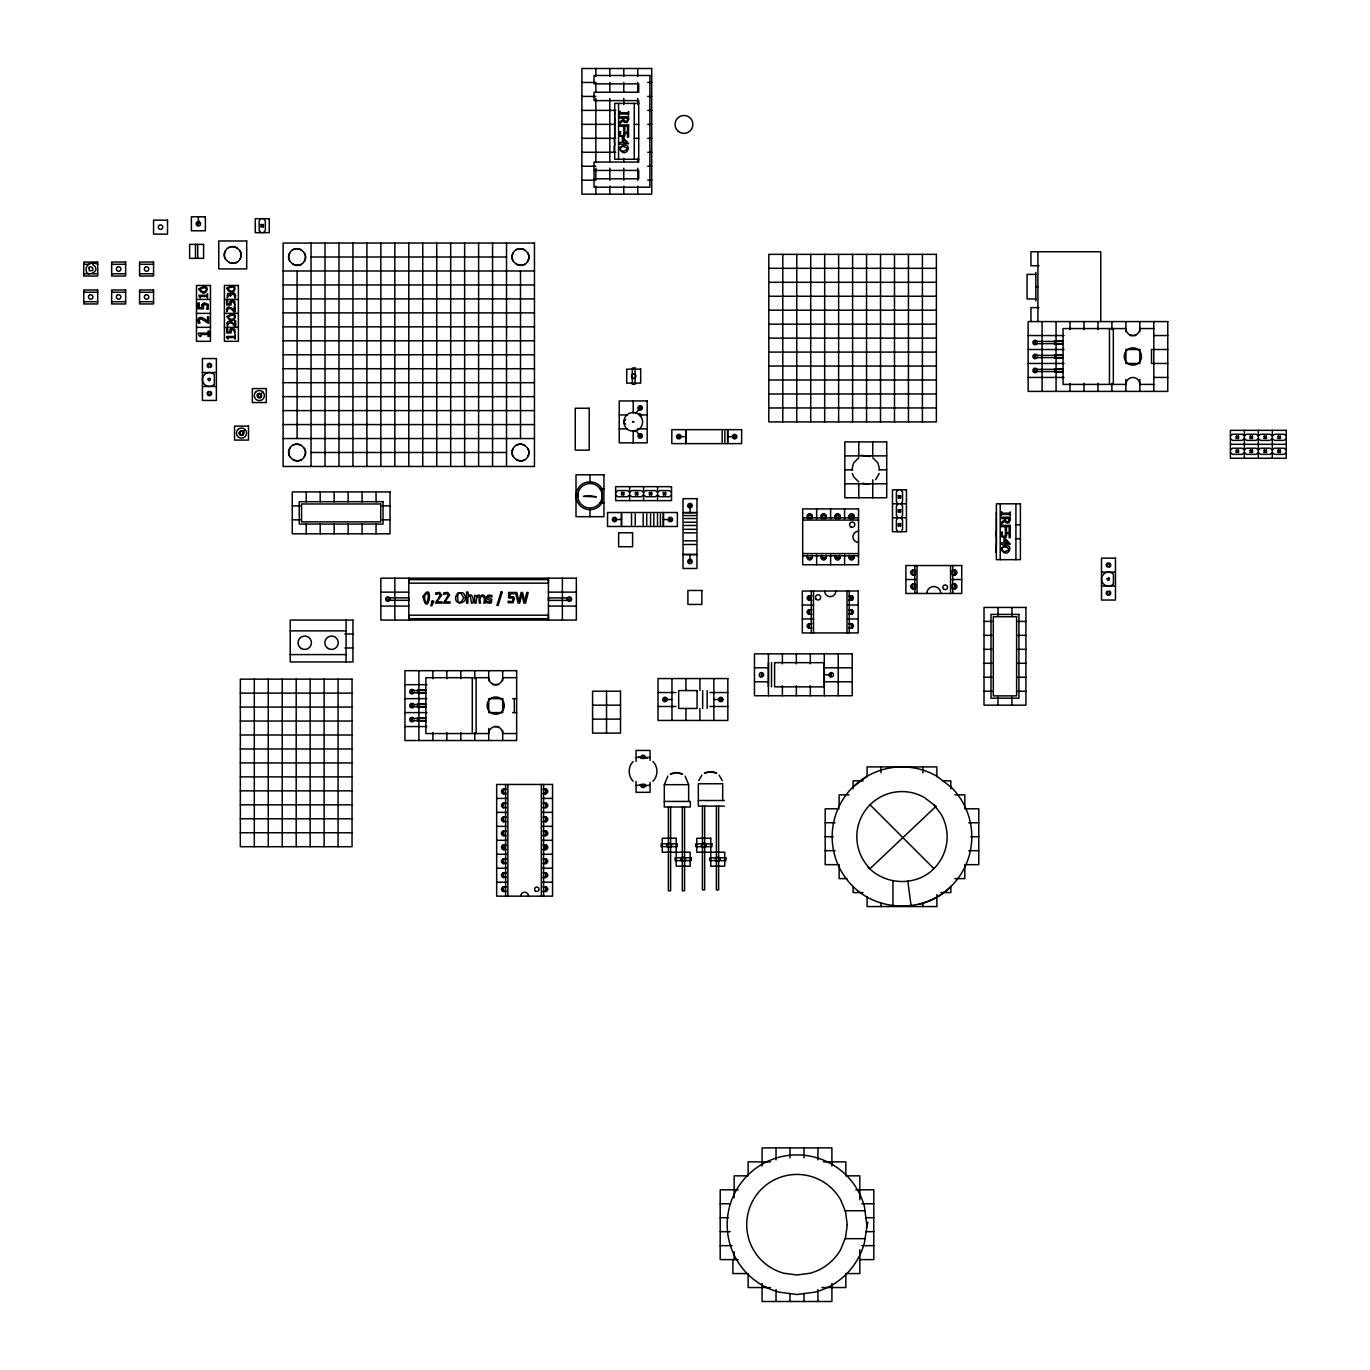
<?xml version="1.0" encoding="UTF-8"?>
<svg xmlns="http://www.w3.org/2000/svg" width="1370" height="1370" viewBox="0 0 1370 1370"><rect width="100%" height="100%" fill="white"/><g stroke="black" fill="none" stroke-linecap="round" stroke-linejoin="round"><path stroke-width="1.5" d="M408.774 614.856L408.774 618.675L548.428 618.709L548.428 614.856M408.774 582.695L408.774 579.647L548.428 579.613L548.428 582.695M621.5 525.07L621.518 513.904M631.519 525.07L631.536 513.921M635.201 525.087L635.218 513.921M643.181 525.087L643.181 513.938M646.708 525.087L646.726 513.938M650.562 525.104L650.579 513.938M653.815 525.104L653.815 513.938M657.514 525.104L657.514 513.956M660.443 525.104L660.46 513.956M663.388 525.121L663.405 513.956M685.788 442.219L685.805 431.053M689.966 561.477L689.983 554.507M722.161 442.253L722.161 431.105M724.867 442.253L724.884 431.105M727.675 442.27L727.693 431.105M768.399 686.815L768.433 662.618M771.498 686.832L771.533 662.635M577.815 496.933L577.917 493.748M602.046 497.772A12.227 12.227 0 0 0 585.692 484.295A12.227 12.227 0 0 0 582.199 505.205A12.227 12.227 0 0 0 602.046 497.772L602.166 494.587M202.143 305.082L202.058 307.411L199.232 307.411L199.232 302.958L197.982 302.958L197.982 308.798L203.462 308.798L203.462 305.287L205.226 304.345L207.435 305.596L206.716 309.226L208.223 309.226L208.223 304.345L204.353 302.975A2.637 2.637 0 0 0 202.657 303.986L202.143 305.082A2.963 2.963 0 0 1 203.12 303.524M664.313 801.433L690.326 801.433L690.326 807.016L664.313 807.016L664.313 784.667L667.858 776.105M199.335 223.224L197.811 224.766L198.085 222.711M639.636 408.894C643.266 409.544 639.447 404.544 639.105 408.226M851.797 469.841L853.681 462.854L858.784 457.751M613.435 519.298L615.113 518.528M689.401 562.453L690.942 560.929M639.173 407.575L640.835 407.318L640.561 408.911M225.485 250.761C219.748 259.872 234.955 268.657 239.99 259.135C245.727 250.025 230.502 241.24 225.485 250.761A8.374 8.374 0 0 0 225.485 259.135M289.824 252.833C284.087 261.944 299.311 270.729 304.345 261.208C310.065 252.097 294.858 243.312 289.824 252.833A8.374 8.374 0 0 0 289.824 261.208M289.824 448.315C284.087 457.426 299.311 466.211 304.345 456.69C310.065 447.579 294.858 438.794 289.824 448.315A8.374 8.374 0 0 0 289.824 456.69M513.236 252.833C507.499 261.944 522.723 270.729 527.741 261.208C533.478 252.097 518.271 243.312 513.236 252.833A8.374 8.374 0 0 0 513.236 261.208M513.236 448.315C507.499 457.426 522.723 466.211 527.741 456.69C533.478 447.579 518.271 438.794 513.236 448.315A8.374 8.374 0 0 0 513.236 456.69M698.751 780.626L701.902 775.197M879.249 473.455L875.635 479.723M389.011 599.426C387.282 602.406 385.244 596.875 388.498 598.022M733.498 436.328C735.21 433.348 737.248 438.879 734.012 437.732M613.572 518.887L613.931 520.412L615.318 520.275M688.904 561.152L690.137 560.399M88.999 267.527L89.392 270.849L92.543 270.369M92.441 270.541C94.599 267.852 89.786 265.283 88.896 267.715M260.865 218.686L259.187 220.93L259.187 230.417L260.865 232.66M263.656 232.66L265.335 230.417L265.335 220.93L263.656 218.686M898.069 489.844L896.391 492.07L896.391 501.574L898.069 503.8L896.391 506.044L896.391 515.531L898.069 517.774L896.391 520.001L896.391 529.505L898.069 531.731M900.861 531.731L902.539 529.505L902.539 520.001L900.861 517.774L902.539 515.531L902.539 506.044L900.861 503.8L902.539 501.574L902.539 492.07L900.861 489.844M210.398 366.526C212.453 362.776 205.397 364.677 209.045 366.886M633.18 761.514C627.871 766.755 627.871 776.002 633.18 781.26M652.942 781.26C658.251 776.002 658.251 766.755 652.942 761.514M1107.508 592.08C1105.453 595.83 1112.508 593.946 1108.861 591.72M635.543 413.569L639.019 409.339M261.139 226.786L263.365 224.56L261.139 224.56L261.139 226.786L263.365 226.786L263.365 224.56M261.019 394.063L260.779 397.283L257.748 397.129L257.885 393.824L260.916 393.978L262.869 392.025M243.107 431.516C233.893 430.111 245.983 439.976 242.764 431.225C240.401 429.546 237.815 433.485 240.281 434.975C244.802 436.859 242.644 430.625 245.059 429.563M638.951 414.562L639.927 413.603L641.503 415.178L640.543 416.137M621.518 494.758L623.761 492.515L621.518 492.515L621.518 494.758L623.761 494.758L623.761 492.515M635.474 494.758L637.718 492.515L635.474 492.515L635.474 494.758L637.718 494.758L637.718 492.515M649.448 494.758L651.675 492.515L649.448 492.515L649.448 494.758L651.675 494.758L651.675 492.515M663.405 494.758L665.649 492.515L663.405 492.515L663.405 494.758L665.649 494.758L665.649 492.515M898.343 497.944L900.587 495.7L898.343 495.7L898.343 497.944L900.587 497.944L900.587 495.7M898.343 511.901L900.587 509.674L900.587 511.901L898.343 511.901L898.343 509.674L900.587 509.674M898.343 525.874L900.587 523.631L900.587 525.874L898.343 525.874L898.343 523.631L900.587 523.631M1236.271 438.434L1238.514 436.208L1238.514 438.434L1236.271 438.434L1236.271 436.208L1238.514 436.208M1236.271 452.408L1238.514 450.165L1236.271 450.165L1236.271 452.408L1238.514 452.408L1238.514 450.165M1250.245 438.434L1252.471 436.208L1252.471 438.434L1250.245 438.434L1250.245 436.208L1252.471 436.208M1250.245 452.408L1252.471 450.165L1252.471 452.408L1250.245 452.408L1250.245 450.165L1252.471 450.165M1264.202 438.434L1266.428 436.208L1266.428 438.434L1264.202 438.434L1264.202 436.208L1266.428 436.208M1264.202 452.408L1266.428 450.165L1264.202 450.165L1264.202 452.408L1266.428 452.408L1266.428 450.165M1278.159 438.434L1280.402 436.208L1280.402 438.434L1278.159 438.434L1278.159 436.208L1280.402 436.208M1278.159 452.408L1280.402 450.165L1280.402 452.408L1278.159 452.408L1278.159 450.165L1280.402 450.165M852.619 787.356L867.073 776.259M933.895 804.806L941.07 814.157A45.141 45.141 0 0 1 933.895 868.649C916.153 886.715 885.123 885.328 867.998 867.073M951.345 886.099C925.093 912.677 878.872 912.677 852.619 886.099A69.819 69.819 0 0 1 936.892 776.259L951.345 787.356A69.819 69.819 0 0 1 920.041 904.166M615.661 492.241L617.887 490.563L627.391 490.563L629.618 492.241L631.844 490.563L641.348 490.563L643.575 492.241L645.818 490.563L655.305 490.563L657.549 492.241L659.775 490.563L669.279 490.563L671.505 492.241M671.505 495.032L669.279 496.711L659.775 496.711L657.549 495.032L655.305 496.711L645.818 496.711L643.575 495.032L641.348 496.711L631.844 496.711L629.618 495.032L627.391 496.711L617.887 496.711L615.661 495.032M1230.414 435.917L1232.64 434.256L1242.145 434.256L1244.371 435.917L1246.614 434.256L1256.102 434.256L1258.328 435.917L1260.571 434.256L1270.058 434.256L1272.302 435.917L1274.528 434.256L1284.032 434.256L1286.259 435.917M1230.414 449.891L1232.64 448.213L1242.145 448.213L1244.371 449.891L1246.614 448.213L1256.102 448.213L1258.328 449.891L1260.571 448.213L1270.058 448.213L1272.302 449.891L1274.528 448.213L1284.032 448.213L1286.259 449.891M1286.259 438.725L1284.032 440.387L1274.528 440.387L1272.302 438.725L1270.058 440.387L1260.571 440.387L1258.328 438.725L1256.102 440.387L1246.614 440.387L1244.371 438.725L1242.145 440.387L1232.64 440.387L1230.414 438.725M1286.259 452.682L1284.032 454.36L1274.528 454.36L1272.302 452.682L1270.058 454.36L1260.571 454.36L1258.328 452.682L1256.102 454.36L1246.614 454.36L1244.371 452.682L1242.145 454.36L1232.64 454.36L1230.414 452.682M476.983 596.447L476.058 603.091L474.705 603.091L474.705 595.111L476.058 596.001L478.901 594.974L480.322 596.275C484.449 591.669 486.949 599.991 485.1 603.091L483.747 603.091C486.898 593.998 477.633 594.323 480.579 603.091L479.226 603.091L479.003 596.738L476.983 596.447A1.832 1.832 0 0 1 478.301 596.207M761.788 675.924C761.292 670.735 761.275 678.955 761.788 673.766M830.922 673.663C831.402 678.852 831.419 670.632 830.922 675.821M209.045 392.111C205.397 394.337 212.453 396.221 210.398 392.471M679.434 437.681C676.129 438.708 678.39 433.245 679.999 436.311M669.827 518.579L671.454 519.829L669.296 519.829M1108.861 566.495C1112.508 564.269 1105.453 562.385 1107.508 566.135M569.098 597.971L570.417 599.82L568.173 599.443M632.529 421.943L633.642 421.857M199.335 221.289L198.085 221.272M831.213 674.742L824.278 674.776M581.89 82.457L595.847 82.457L595.847 92.441M647.719 82.457L651.709 82.457M581.89 96.431L595.847 96.431M647.719 96.431L651.709 96.431M638.728 103.401L614.702 103.401L614.702 159.262L638.728 159.262M581.89 110.388L615.798 110.388M647.719 110.388L651.709 110.388M614.702 111.689L614.702 115.405M614.702 116.981L614.702 124.379M581.89 124.345L613.811 124.345M634.259 124.345L638.728 124.345M647.719 124.345L651.709 124.345M614.702 125.132L614.702 130.852M614.702 131.914L614.702 137.445M581.89 138.319L615.798 138.319M634.259 138.319L638.728 138.319M647.719 138.319L651.709 138.319M614.702 145.049L614.154 138.456M581.89 152.275L615.798 152.275M647.719 152.275L651.709 152.275M581.89 166.249L595.847 166.249M647.719 166.249L651.709 166.249M594.049 170.428L638.728 170.428L638.728 178.802L594.049 178.802M581.89 180.206L595.847 180.206L595.847 168.236M647.719 180.206L651.709 180.206M197.263 223.79L198.376 223.79L198.376 216.802M311.041 257.012L506.523 257.012M83.741 264.29L88.981 264.29M92.561 264.29L95.369 266.979A5.086 5.086 0 0 1 95.472 270.866C83.159 282.374 81.96 257.594 97.698 264.29M111.672 264.29L125.629 264.29M139.586 264.29L153.56 264.29M1038.922 265.729L1030.942 265.729L1030.942 251.755L1100.744 251.755L1100.744 321.573M768.81 268.315L936.378 268.315M283.128 270.986L534.454 270.986M83.741 273.777L88.879 273.777M92.458 273.777L97.698 273.777M111.672 273.777L125.629 273.777M139.586 273.777L153.56 273.777M1035.84 274.377L1027.072 274.377L1027.072 298.951L1035.84 298.951M768.81 282.288L936.378 282.288M283.128 284.943L534.454 284.943M1035.84 286.673L1037.912 286.673M83.741 292.221L97.698 292.221M111.672 292.221L125.629 292.221M139.586 292.221L153.56 292.221M768.81 296.245L936.378 296.245M283.128 298.9L534.454 298.9M196.492 299.431L210.466 299.431M224.423 299.431L238.38 299.431M83.741 301.708L97.698 301.708M111.672 301.708L125.629 301.708M139.586 301.708L153.56 301.708M1038.922 307.616L1030.942 307.616L1030.942 321.573M768.81 310.202L936.378 310.202M283.128 312.874L534.454 312.874M196.492 313.387L210.466 313.387M224.423 313.387L238.38 313.387M768.81 324.176L936.378 324.176M283.128 326.831L534.454 326.831M196.492 327.344L210.466 327.344M224.423 327.344L238.38 327.344M1153.814 328.56L1139.84 328.56A6.987 6.987 0 0 1 1132.87 335.547A6.987 6.987 0 0 1 1125.883 328.56L1063.052 328.56L1063.052 384.405L1125.883 384.405A6.987 6.987 0 0 1 1132.87 377.435A6.987 6.987 0 0 1 1139.84 384.405L1153.814 384.405M1028.134 335.547L1064.045 335.547M1129.873 335.547L1135.85 335.547M1153.814 335.547L1167.771 335.547M768.81 338.133L936.378 338.133M283.128 340.805L534.454 340.805M1063.052 340.839L1054.66 340.839L1054.66 344.195L1063.052 344.195M1063.052 341.404L1034.555 341.404L1034.555 343.647L1063.052 343.647M1028.134 349.504L1064.045 349.504M1167.771 349.504L1151.502 349.504L1151.502 363.461L1167.771 363.461M768.81 352.09L936.378 352.09M283.128 354.761L534.454 354.761M1063.052 354.813L1054.66 354.813L1054.66 358.169L1063.052 358.169M1063.052 355.361L1034.555 355.361L1034.555 357.604L1063.052 357.604M1028.134 363.461L1064.045 363.461M768.81 366.064L936.378 366.064M283.128 368.718L534.454 368.718M1063.052 368.77L1054.66 368.77L1054.66 372.126L1063.052 372.126M1063.052 369.335L1034.555 369.335L1034.555 371.561L1063.052 371.561M202.435 372.52L216.391 372.52M632.306 373.907L635.098 373.907M1028.134 377.435L1064.045 377.435M1153.814 377.435L1167.771 377.435M632.306 378.377L635.098 378.377M768.81 380.021L936.378 380.021M283.128 382.692L534.454 382.692M202.435 386.477L216.391 386.477M768.81 393.978L936.378 393.978M283.128 396.649L534.454 396.649M768.81 407.952L936.378 407.952M283.128 410.606L534.454 410.606M619.24 414.922L627.22 414.922M641.194 414.922L647.171 414.922M283.128 424.58L534.454 424.58M619.24 428.878L627.22 428.878M637.204 428.878L647.171 428.878M283.128 438.537L534.454 438.537M1230.414 444.308L1286.259 444.308M311.041 452.494L506.523 452.494M844.828 455.885L886.715 455.885M844.828 469.841L852.808 469.841M878.735 469.841L886.715 469.841M844.828 483.798L886.715 483.798M599.957 488.782L603.947 488.782M599.957 502.739L603.947 502.739M892.486 503.8L906.443 503.8M292.272 505.89L300.253 505.89M382.024 505.89L390.005 505.89M996.367 512.106L996.367 515.822M683.013 512.637L696.97 512.637M807.427 515.754L811.896 515.754M821.401 515.754L825.87 515.754M835.357 515.754L839.827 515.754M849.331 515.754L853.784 515.754M849.331 516.439L853.784 516.439M996.367 517.38L996.367 524.779M802.683 517.843L858.545 517.843M892.486 517.774L906.443 517.774M663.405 519.538L670.358 519.538M292.272 519.846L300.253 519.846M382.024 519.846L390.005 519.846M802.683 520.069L858.545 520.069M1015.923 524.761L1020.393 524.761M996.367 525.549L996.367 531.269M996.367 537.862L995.819 532.228M996.367 538.872L996.367 545.465M1015.923 538.718L1020.393 538.718M802.683 553.583L858.545 553.583M683.013 554.525L696.97 554.525M802.683 555.809L858.545 555.809M849.331 557.213L853.784 557.213M807.427 557.898L811.896 557.898M821.401 557.898L825.87 557.898M835.357 557.898L839.827 557.898M849.331 557.898L853.784 557.898M1101.514 572.129L1115.471 572.129M905.878 579.51L915.845 579.51M951.756 579.51L961.723 579.51M408.774 583.158L548.428 583.158M1101.514 586.086L1115.471 586.086M380.86 592.131L408.791 592.131M548.428 592.131L576.342 592.131M811.913 595.796L808.745 595.796L808.745 600.248L811.913 600.248M848.595 595.796L851.763 595.796L851.763 600.248L848.595 600.248M802.323 605.009L812.307 605.009M848.201 605.009L858.185 605.009M380.86 606.088L408.791 606.088M548.428 606.088L576.342 606.088M811.913 609.753L808.745 609.753L808.745 614.222L811.913 614.222M848.595 609.753L851.763 609.753L851.763 614.222L848.595 614.222M408.774 615.198L548.428 615.198M802.323 618.966L812.307 618.966M848.201 618.966L858.185 618.966M984.02 621.398L992 621.398M1017.927 621.398L1025.907 621.398M811.913 623.71L808.745 623.71L808.745 628.179L811.913 628.179M848.595 623.71L851.763 623.71L851.763 628.179L848.595 628.179M290.217 630.868L346.079 630.868M344.966 634.019L352.929 634.019M984.02 635.355L992 635.355M1017.927 635.355L1025.907 635.355M344.966 647.993L352.929 647.993M984.02 649.329L992 649.329M1017.927 649.329L1025.907 649.329M290.217 654.586L346.079 654.586M984.02 663.285L992 663.285M1017.927 663.285L1025.907 663.285M754.459 667.806L768.433 667.806M824.278 667.806L852.208 667.806M984.02 677.242L992 677.242M1017.927 677.242L1025.907 677.242M516.644 677.688L502.687 677.688A6.987 6.987 0 0 1 495.7 684.675A6.987 6.987 0 0 1 488.713 677.688L425.882 677.688L425.882 733.549L488.713 733.549A6.987 6.987 0 0 1 495.7 726.562A6.987 6.987 0 0 1 502.687 733.549L516.644 733.549M754.459 681.78L768.433 681.78M824.278 681.78L852.208 681.78M404.938 684.675L426.875 684.675M492.703 684.675L498.697 684.675M425.882 689.983L417.507 689.983L417.507 693.323L425.882 693.323M425.882 690.531L411.36 690.531L411.36 692.775L425.882 692.775M984.02 691.216L992 691.216M1017.927 691.216L1025.907 691.216M658.011 692.535L675.958 692.535M709.865 692.535L727.83 692.535M240.332 693.117L352.039 693.117M404.938 698.631L426.875 698.631M512.654 698.631L516.644 698.631M664.998 699.505L671.968 699.505M713.856 699.505L720.808 699.505M425.882 703.94L417.507 703.94L417.507 707.297L425.882 707.297M425.882 704.505L411.36 704.505L411.36 706.732L425.882 706.732M592.576 705.173L620.507 705.173M658.011 706.492L675.958 706.492M709.865 706.492L727.83 706.492M240.332 707.074L352.039 707.074M404.938 712.606L426.875 712.606M512.654 712.606L516.644 712.606M425.882 717.897L417.507 717.897L417.507 721.254L425.882 721.254M425.882 718.462L411.36 718.462L411.36 720.688L425.882 720.688M592.576 719.13L620.507 719.13M240.332 721.048L352.039 721.048M404.938 726.562L426.875 726.562M494.707 726.562L498.697 726.562M240.332 735.005L352.039 735.005M240.332 748.962L352.039 748.962M636.074 757.422L650.048 757.422M240.332 762.936L352.039 762.936M240.332 776.893L352.039 776.893M863.083 780.866L853.099 780.866L853.099 788.846M942.868 780.866L950.848 780.866L950.848 788.846M664.313 784.667L688.63 784.667L688.665 801.433M636.074 785.352L650.048 785.352M506.266 789.206L503.098 789.206L503.098 793.675L506.266 793.675M542.948 789.206L546.116 789.206L546.116 793.675L542.948 793.675M240.332 790.85L352.039 790.85M849.126 794.84L839.142 794.84L839.142 806.81M954.839 794.84L964.805 794.84L964.805 808.797L978.779 808.797L978.779 864.658L964.805 864.658L964.805 878.615L954.839 878.615M496.676 798.419L506.66 798.419M542.554 798.419L552.538 798.419M698.34 800.508L724.37 800.508M506.266 803.162L503.098 803.162L503.098 807.632L506.266 807.632M542.948 803.162L546.116 803.162L546.116 807.632L542.948 807.632M240.332 804.824L352.039 804.824M724.37 806.108L698.34 806.108L698.34 783.76L722.692 783.76L722.692 800.508M839.142 808.797L825.185 808.797L825.185 864.658L839.142 864.658L839.142 878.615L847.122 878.615M496.676 812.376L506.66 812.376M542.554 812.376L552.538 812.376M506.266 817.136L503.098 817.136L503.098 821.589L506.266 821.589M542.948 817.136L546.116 817.136L546.116 821.589L542.948 821.589M240.332 818.78L352.039 818.78M825.185 822.753L835.152 822.753M968.795 822.753L978.779 822.753M496.676 826.35L506.66 826.35M542.554 826.35L552.538 826.35M506.266 831.093L503.098 831.093L503.098 835.563L506.266 835.563M542.948 831.093L546.116 831.093L546.116 835.563L542.948 835.563M240.332 832.737L352.039 832.737M825.185 836.727L833.165 836.727M970.799 836.727L978.779 836.727M496.676 840.307L506.66 840.307M542.554 840.307L552.538 840.307M506.266 845.05L503.098 845.05L503.098 849.52L506.266 849.52M542.948 845.05L546.116 845.05L546.116 849.52L542.948 849.52M825.185 850.684L835.152 850.684M968.795 850.684L978.779 850.684M496.676 854.263L506.66 854.263M542.554 854.263L552.538 854.263M506.266 859.024L503.098 859.024L503.098 863.494L506.266 863.494M542.948 859.024L546.116 859.024L546.116 863.494L542.948 863.494M496.676 868.237L506.66 868.237M542.554 868.237L552.538 868.237M506.266 872.981L503.098 872.981L503.098 877.451L506.266 877.451M542.948 872.981L546.116 872.981L546.116 877.451L542.948 877.451M496.676 882.194L506.66 882.194M542.554 882.194L552.538 882.194M506.266 886.938L503.098 886.938L503.098 891.408L506.266 891.408M542.948 886.938L546.116 886.938L546.116 891.408L542.948 891.408M863.083 892.572L853.099 892.572L853.099 886.476M940.882 892.572L950.848 892.572L950.848 886.476M770.539 1161.863L748.123 1161.863L748.123 1175.837L734.149 1175.837L734.149 1197.774M823.438 1161.863L845.855 1161.863L845.855 1175.837L859.829 1175.837L859.829 1199.777M738.139 1189.794L720.192 1189.794L720.192 1259.612L738.139 1259.612M855.839 1189.794L873.786 1189.794L873.786 1259.612L859.829 1259.612M720.192 1203.75L730.159 1203.75M861.816 1203.75L873.786 1203.75M845.016 1210.737L864.967 1210.737M720.192 1217.725L728.172 1217.725M865.806 1217.725L873.786 1217.725M720.192 1231.681L730.159 1231.681M865.806 1231.681L873.786 1231.681M845.016 1238.668L864.967 1238.668M720.192 1245.655L732.162 1245.655M861.816 1245.655L873.786 1245.655M746.873 1273.569L732.899 1273.569L732.899 1259.612M770.539 1287.543L748.123 1287.543L748.123 1273.569M821.914 1287.543L845.855 1287.543L845.855 1273.569L859.829 1273.569L859.829 1249.646M678.904 436.619L685.805 436.636M727.693 436.688L733.395 436.688M733.635 436.688L734.594 436.688M684.452 512.62L695.617 512.637M684.452 515.565L695.617 515.582M684.452 518.511L695.6 518.511M614.702 519.47L621.518 519.487M684.452 522.21L695.6 522.21M684.435 525.446L695.6 525.446M684.435 529.299L695.6 529.317M684.435 532.827L695.583 532.844M684.418 540.808L695.583 540.825M684.418 544.489L695.566 544.506M684.401 554.507L695.566 554.525M389.902 597.834L408.791 597.868L408.774 600.317L389.902 600.283M567.3 597.937L548.428 597.919L548.428 600.368L567.3 600.385M512.277 596.618L509.948 596.532L509.948 593.707L514.384 593.707L514.384 592.474L508.561 592.474L508.561 597.937L512.072 597.937L513.014 599.7L512.14 601.721L508.236 601.19L508.133 602.697L513.014 602.697L514.384 598.827A2.637 2.637 0 0 0 513.356 597.149L512.277 596.618A2.963 2.963 0 0 1 513.836 597.594M861.336 455.302L870.19 456.467M862.175 483.336L869.368 484.278M638.625 756.839L647.496 758.004M639.465 784.873L646.657 785.815M866.422 1227.589L867.689 1222.211L864.419 1242.778A69.819 69.819 0 0 1 815.064 1292.133L796.98 1294.513L778.913 1292.133A69.819 69.819 0 0 1 747.626 1175.34A69.819 69.819 0 0 1 864.419 1206.628L866.799 1224.711M633.831 422.011L632.854 421.378M872.741 457.751L877.862 462.854L879.728 469.841M858.784 481.932L853.681 476.828L852.277 473.455M261.053 394.098L257.748 393.978L257.748 397.129A2.226 2.226 0 0 0 261.482 396.135L260.916 393.978M257.611 397.009L259.906 397.711L261.482 396.135A2.226 2.226 0 0 0 258.759 393.395A2.226 2.226 0 0 0 257.748 397.129M1278.159 436.208L1280.402 438.434M1264.202 436.208L1266.428 438.434M1278.159 450.165L1280.402 452.408M1250.245 436.208L1252.471 438.434M1264.202 450.165L1266.428 452.408M1236.271 436.208L1238.514 438.434M1250.245 450.165L1252.471 452.408M1236.271 450.165L1238.514 452.408M898.343 495.7L900.587 497.944M898.343 509.674L900.587 511.901M898.343 523.631L900.587 525.874M663.405 492.515L665.649 494.758M649.448 492.515L651.675 494.758M635.474 492.515L637.718 494.758M621.518 492.515L623.761 494.758M870.053 804.806L933.895 868.649M261.139 224.56L263.365 226.786M635.543 430.231L640.184 435.865M719.147 775.197L722.298 780.626M685.12 776.105L688.665 784.667M907.813 881.098L911.016 905.347M1272.302 430.334L1272.302 458.265M1258.328 430.334L1258.328 458.265M1244.371 430.334L1244.371 458.265M1153.814 321.573L1153.814 391.392M1139.84 321.573L1139.84 331.557M1139.84 379.421L1139.84 391.392M1125.883 321.573L1125.883 331.557M1125.883 379.421L1125.883 391.392M1113.313 328.56L1113.313 384.405M1111.909 321.573L1111.909 329.553M1111.909 383.412L1111.909 391.392M1109.46 328.56L1109.46 384.405M1097.952 321.573L1097.952 329.553M1097.952 383.412L1097.952 391.392M1083.995 321.573L1083.995 329.553M1083.995 383.412L1083.995 391.392M1070.021 321.573L1070.021 329.553M1070.021 383.412L1070.021 391.392M1056.064 321.573L1056.064 391.392M1042.108 321.573L1042.108 391.392M1037.912 251.755L1037.912 321.573M1035.84 272.442L1035.84 300.886M1035.686 369.335L1035.686 371.561M1035.121 341.404L1035.121 343.647M1035.121 355.361L1035.121 357.604M1035.121 369.335L1035.121 371.561M1015.923 503.817L1015.923 559.662M1011.933 607.441L1011.933 615.404M1011.933 697.193L1011.933 705.173M1000.22 503.817L1000.22 559.662M997.976 607.441L997.976 615.404M997.976 697.193L997.976 705.173M995.819 546.322L995.819 552.435M954.873 570.297L954.873 574.766M954.873 584.254L954.873 588.723M952.784 565.536L952.784 593.467M950.557 565.536L950.557 593.467M936.892 776.876L936.892 766.909L867.073 766.909L867.073 776.876M936.892 894.576L936.892 906.546L867.073 906.546L867.073 896.562M922.918 766.909L922.918 772.885M922.918 902.556L922.918 906.546M922.404 254.358L922.404 421.909M917.044 565.536L917.044 593.467M914.8 565.536L914.8 593.467M912.728 570.297L912.728 574.766M912.728 584.254L912.728 588.723M908.447 254.358L908.447 421.909M894.49 254.358L894.49 421.909M892.949 880.687L892.949 905.347M881.03 766.909L881.03 772.885M881.03 902.556L881.03 906.546M880.516 254.358L880.516 421.909M872.741 441.911L872.741 455.885M872.741 479.825L872.741 497.772M866.559 254.358L866.559 421.909M858.784 441.911L858.784 455.885M858.784 483.798L858.784 497.772M853.784 555.175L853.784 558.326L849.331 558.326L849.331 555.175M852.602 254.358L852.602 421.909M851.318 595.796L851.318 600.248M851.318 609.753L851.318 614.222M851.318 623.71L851.318 628.179M850.633 595.796L850.633 600.248M849.246 591.035L849.246 632.923M847.002 591.035L847.002 632.923M844.571 508.904L844.571 518.87M844.571 554.781L844.571 564.748M839.827 555.175L839.827 558.326L835.357 558.326L835.357 555.175M838.628 254.358L838.628 421.909M838.235 653.85L838.235 695.737M831.898 1166.007L831.898 1147.906L762.08 1147.906L762.08 1166.007M831.898 1283.399L831.898 1301.5L762.08 1301.5L762.08 1283.399M830.614 508.904L830.614 518.87M830.614 554.781L830.614 564.748M825.87 555.175L825.87 558.326L821.401 558.326L821.401 555.175M824.671 254.358L824.671 421.909M824.278 653.85L824.278 695.737M817.941 1147.906L817.941 1159.876M817.941 1289.53L817.941 1301.5M816.657 508.904L816.657 518.87M816.657 554.781L816.657 564.748M813.489 591.035L813.489 632.923M811.896 555.175L811.896 558.326L807.427 558.326L807.427 555.175M811.263 591.035L811.263 632.923M810.715 254.358L810.715 421.909M810.321 653.85L810.321 663.816M810.321 685.771L810.321 695.737M809.858 595.796L809.858 600.248M809.19 595.796L809.19 600.248M809.19 609.753L809.19 614.222M809.19 623.71L809.19 628.179M803.967 1147.906L803.967 1157.873M803.967 1293.52L803.967 1301.5M796.741 254.358L796.741 421.909M796.347 653.85L796.347 663.816M796.347 685.771L796.347 695.737M790.01 1147.906L790.01 1157.873M790.01 1293.52L790.01 1301.5M782.784 254.358L782.784 421.909M782.39 653.85L782.39 663.816M782.39 685.771L782.39 695.737M776.037 1147.906L776.037 1159.876M776.037 1289.53L776.037 1301.5M768.433 653.85L768.433 695.737M734.149 1251.632L734.149 1259.612M727.675 429.649L727.675 443.623M720.003 857.808L720.003 860.6M718.616 806.108L718.616 889.883L716.39 889.883L716.39 806.108M715.534 857.808L715.534 860.6M713.856 678.561L713.856 720.449M707.16 690.566L707.16 708.461M706.029 843.851L706.029 846.643M704.659 806.108L704.659 889.883L702.433 889.883L702.433 806.108M702.673 690.566L702.673 708.461M701.56 843.851L701.56 846.643M699.899 678.561L699.899 690.531M699.899 708.495L699.899 720.449M690.052 505.667L690.052 512.62M685.788 429.649L685.788 443.623M685.942 678.561L685.942 690.531M685.942 708.495L685.942 720.449M685.428 857.808L685.428 860.6M684.589 807.016L684.589 890.791L682.346 890.791L682.346 807.016M680.958 857.808L680.958 860.6M671.968 678.561L671.968 720.449M671.454 843.851L671.454 846.643M670.615 807.016L670.615 890.791L668.389 890.791L668.389 807.016M667.002 843.851L667.002 846.643M663.388 512.517L663.388 526.474M657.549 486.658L657.549 500.615M650.048 760.418L650.048 750.435L636.074 750.435L636.074 761.412M650.048 782.356L650.048 792.322L636.074 792.322L636.074 781.362M643.575 486.658L643.575 500.615M643.626 758.518L643.626 756.291L642.496 756.291L642.496 758.518M643.626 784.239L643.626 786.466L642.496 786.466L642.496 784.239M643.061 756.291L643.061 758.518M643.061 784.239L643.061 786.466M637.735 68.5L637.735 76.48M637.735 82.457L637.735 92.441M637.735 98.417L637.735 104.411M637.735 158.269L637.735 162.259M637.735 168.236L637.735 180.206M637.735 186.183L637.735 194.163M634.259 103.401L634.259 159.262M633.214 400.948L633.214 412.918M633.214 430.865L633.214 442.835M629.618 486.658L629.618 500.615M623.778 68.5L623.778 76.48M623.778 82.457L623.778 92.441M623.778 98.417L623.778 104.411M623.778 158.269L623.778 162.259M623.778 168.236L623.778 180.206M623.778 186.183L623.778 194.163M621.5 512.517L621.5 526.474M618.572 103.401L618.572 159.262M614.154 145.905L614.154 152.019M609.821 68.5L609.821 76.48M609.821 82.457L609.821 92.441M609.821 98.417L609.821 162.259M609.821 168.236L609.821 180.206M609.821 186.183L609.821 194.163M606.533 691.216L606.533 733.104M595.847 68.5L595.847 76.48M595.847 98.417L595.847 162.259M595.847 186.183L595.847 194.163M589.99 474.808L589.99 482.788M589.99 508.732L589.99 516.696M562.385 578.174L562.385 620.062M548.428 578.174L548.428 620.062M545.671 789.206L545.671 793.675M545.671 803.162L545.671 807.632M545.671 817.136L545.671 821.589M545.671 831.093L545.671 835.563M545.671 845.05L545.671 849.52M545.671 859.024L545.671 863.494M545.671 872.981L545.671 877.451M545.671 886.938L545.671 891.408M544.986 845.05L544.986 849.52M543.599 784.462L543.599 896.151M541.356 784.462L541.356 896.151M520.497 270.986L520.497 438.537M514.332 698.631L514.332 712.606M507.859 784.462L507.859 896.151M506.523 243.055L506.523 466.468M505.616 784.462L505.616 896.151M504.228 845.05L504.228 849.52M503.543 789.206L503.543 793.675M503.543 803.162L503.543 807.632M503.543 817.136L503.543 821.589M503.543 831.093L503.543 835.563M503.543 845.05L503.543 849.52M503.543 859.024L503.543 863.494M503.543 872.981L503.543 877.451M503.543 886.938L503.543 891.408M502.687 670.701L502.687 680.684M502.687 730.553L502.687 740.519M492.566 243.055L492.566 466.468M488.713 670.701L488.713 680.684M488.713 728.549L488.713 740.519M478.61 243.055L478.61 466.468M476.144 677.688L476.144 733.549M474.756 670.701L474.756 678.681M474.756 732.539L474.756 740.519M472.29 677.688L472.29 733.549M464.635 243.055L464.635 466.468M460.782 670.701L460.782 678.681M460.782 732.539L460.782 740.519M450.679 243.055L450.679 466.468M446.825 670.701L446.825 678.681M446.825 732.539L446.825 740.519M436.722 243.055L436.722 466.468M432.869 670.701L432.869 678.681M432.869 732.539L432.869 740.519M422.748 243.055L422.748 466.468M418.895 670.701L418.895 740.519M411.925 690.531L411.925 692.775M411.925 704.505L411.925 706.732M411.925 718.462L411.925 720.688M408.791 243.055L408.791 466.468M408.791 578.174L408.791 620.062M394.834 243.055L394.834 466.468M394.834 578.174L394.834 620.062M380.86 243.055L380.86 466.468M376.048 491.933L376.048 501.899M376.048 523.837L376.048 533.821M366.903 243.055L366.903 466.468M362.074 491.933L362.074 501.899M362.074 523.837L362.074 533.821M352.929 243.055L352.929 466.468M348.117 491.933L348.117 501.899M348.117 523.837L348.117 533.821M346.079 620.062L346.079 661.95M338.972 243.055L338.972 466.468M338.082 679.143L338.082 846.711M334.16 491.933L334.16 501.899M334.16 523.837L334.16 533.821M325.015 243.055L325.015 466.468M324.125 679.143L324.125 846.711M320.186 491.933L320.186 501.899M320.186 523.837L320.186 533.821M311.041 243.055L311.041 466.468M310.151 679.143L310.151 846.711M306.229 491.933L306.229 501.899M306.229 523.837L306.229 533.821M297.084 270.986L297.084 438.537M296.194 679.143L296.194 846.711M282.237 679.143L282.237 846.711M268.263 679.143L268.263 846.711M254.306 679.143L254.306 846.711M197.725 244.391L197.725 258.348M195.499 244.391L195.499 258.348M414.082 720.158A2.226 2.226 0 0 1 410.794 721.51A2.226 2.226 0 0 1 410.332 718A2.226 2.226 0 0 1 413.86 718.462M413.86 692.775A2.226 2.226 0 0 1 410.332 693.237A2.226 2.226 0 0 1 410.794 689.709A2.226 2.226 0 0 1 414.082 691.079M414.082 706.201A2.226 2.226 0 0 1 410.64 707.451A2.226 2.226 0 0 1 410.64 703.786A2.226 2.226 0 0 1 414.082 705.036M210.535 391.529A2.226 2.226 0 0 1 210.997 395.039A2.226 2.226 0 0 1 207.469 394.577A2.226 2.226 0 0 1 208.839 391.306M208.839 367.691A2.226 2.226 0 0 1 207.469 364.42A2.226 2.226 0 0 1 210.997 363.958A2.226 2.226 0 0 1 210.535 367.468M199.489 221.854A2.226 2.226 0 0 1 199.952 225.365A2.226 2.226 0 0 1 196.441 224.903A2.226 2.226 0 0 1 197.794 221.632M304.345 252.833A8.374 8.374 0 0 1 304.345 261.208M301.28 264.273A8.374 8.374 0 0 1 292.889 264.273M292.889 249.768A8.374 8.374 0 0 1 301.28 249.768M527.741 448.315A8.374 8.374 0 0 1 527.741 456.69M524.676 459.755A8.374 8.374 0 0 1 516.302 459.755M516.302 445.25A8.374 8.374 0 0 1 524.676 445.25M527.741 252.833A8.374 8.374 0 0 1 527.741 261.208M524.676 264.273A8.374 8.374 0 0 1 516.302 264.273M516.302 249.768A8.374 8.374 0 0 1 524.676 249.768M304.345 448.315A8.374 8.374 0 0 1 304.345 456.69M301.28 459.755A8.374 8.374 0 0 1 292.889 459.755M292.889 445.25A8.374 8.374 0 0 1 301.28 445.25M390.073 599.118A2.226 2.226 0 0 1 387.076 601.207A2.226 2.226 0 0 1 386.134 597.68A2.226 2.226 0 0 1 389.782 598.005M567.437 598.005A2.226 2.226 0 0 1 571.067 597.68A2.226 2.226 0 0 1 570.125 601.207A2.226 2.226 0 0 1 567.129 599.118M835.837 591.035A5.583 5.583 0 0 1 830.254 596.635A5.583 5.583 0 0 1 824.654 591.035M850.085 624.018A2.226 2.226 0 0 1 853.356 625.371A2.226 2.226 0 0 1 851.198 628.179M849.623 610.404A2.226 2.226 0 0 1 852.911 610.558A2.226 2.226 0 0 1 852.482 613.811A2.226 2.226 0 0 1 849.263 613.109M849.623 596.447A2.226 2.226 0 0 1 852.774 596.447A2.226 2.226 0 0 1 852.774 599.598A2.226 2.226 0 0 1 849.623 599.598M808.728 628.111A2.226 2.226 0 0 1 807.238 625.097A2.226 2.226 0 0 1 810.423 624.018M810.886 599.598A2.226 2.226 0 0 1 807.735 599.598A2.226 2.226 0 0 1 807.735 596.447A2.226 2.226 0 0 1 810.886 596.447M811.245 613.109A2.226 2.226 0 0 1 808.026 613.811A2.226 2.226 0 0 1 807.598 610.558A2.226 2.226 0 0 1 810.886 610.404M926.839 593.467A6.953 6.953 0 0 1 933.792 586.514A6.953 6.953 0 0 1 940.762 593.467M913.961 588.415A2.226 2.226 0 0 1 910.639 586.788A2.226 2.226 0 0 1 913.43 584.339M953.623 570.588A2.226 2.226 0 0 1 956.962 572.232A2.226 2.226 0 0 1 954.171 574.681M913.43 574.681A2.226 2.226 0 0 1 910.639 572.232A2.226 2.226 0 0 1 913.961 570.588M954.171 584.339A2.226 2.226 0 0 1 956.962 586.788A2.226 2.226 0 0 1 953.623 588.415M520.703 896.151A3.904 3.904 0 0 1 524.607 892.247A3.904 3.904 0 0 1 528.512 896.151M543.616 846.163A2.226 2.226 0 0 1 546.835 845.461A2.226 2.226 0 0 1 547.264 848.732A2.226 2.226 0 0 1 543.976 848.869M503.663 807.632A2.226 2.226 0 0 1 501.506 804.824A2.226 2.226 0 0 1 504.776 803.471M505.599 792.545A2.226 2.226 0 0 1 502.379 793.264A2.226 2.226 0 0 1 501.951 789.993A2.226 2.226 0 0 1 505.239 789.856M504.776 891.116A2.226 2.226 0 0 1 501.454 889.472A2.226 2.226 0 0 1 504.246 887.024M544.438 873.272A2.226 2.226 0 0 1 547.486 874.094A2.226 2.226 0 0 1 546.664 877.143A2.226 2.226 0 0 1 543.616 876.338M544.969 887.024A2.226 2.226 0 0 1 547.76 889.472A2.226 2.226 0 0 1 544.438 891.116M504.776 821.298A2.226 2.226 0 0 1 501.454 819.654A2.226 2.226 0 0 1 504.246 817.205M505.239 848.869A2.226 2.226 0 0 1 501.951 848.732A2.226 2.226 0 0 1 502.379 845.461A2.226 2.226 0 0 1 505.599 846.163M505.599 862.364A2.226 2.226 0 0 1 502.379 863.083A2.226 2.226 0 0 1 501.951 859.812A2.226 2.226 0 0 1 505.239 859.675M543.976 789.856A2.226 2.226 0 0 1 547.264 789.993A2.226 2.226 0 0 1 546.835 793.264A2.226 2.226 0 0 1 543.616 792.545M544.438 803.471A2.226 2.226 0 0 1 547.623 804.55A2.226 2.226 0 0 1 546.133 807.564M543.616 832.206A2.226 2.226 0 0 1 546.835 831.487A2.226 2.226 0 0 1 547.264 834.758A2.226 2.226 0 0 1 543.976 834.912M544.969 817.205A2.226 2.226 0 0 1 547.76 819.654A2.226 2.226 0 0 1 544.438 821.298M505.239 834.912A2.226 2.226 0 0 1 501.951 834.758A2.226 2.226 0 0 1 502.379 831.487A2.226 2.226 0 0 1 505.599 832.206M543.976 859.675A2.226 2.226 0 0 1 547.264 859.812A2.226 2.226 0 0 1 546.835 863.083A2.226 2.226 0 0 1 543.616 862.364M505.599 876.338A2.226 2.226 0 0 1 502.55 877.143A2.226 2.226 0 0 1 501.728 874.094A2.226 2.226 0 0 1 504.776 873.272M623.984 136.777A2.671 2.671 0 0 0 624.874 135.39L624.943 133.284L627.477 133.284L627.477 137.274L628.607 137.274L628.607 132.034L623.675 132.034L623.675 135.185L622.1 136.041L620.267 135.253L620.747 131.743L619.394 131.64L619.394 136.041L622.87 137.274A2.38 2.38 0 0 0 624.395 136.349M644.996 784.239A2.226 2.226 0 0 1 643.061 787.579A2.226 2.226 0 0 1 641.126 784.239M641.126 758.535A2.226 2.226 0 0 1 643.061 755.195A2.226 2.226 0 0 1 644.996 758.535M685.342 859.778A2.226 2.226 0 0 1 684.315 861.148M683.185 861.439A2.226 2.226 0 0 1 681.027 859.778M681.25 858.082A2.226 2.226 0 0 1 683.185 856.969M684.315 857.278A2.226 2.226 0 0 1 685.12 858.082M671.386 845.821A2.226 2.226 0 0 1 670.803 846.831M669.228 847.482A2.226 2.226 0 0 1 667.07 845.821M667.07 844.673A2.226 2.226 0 0 1 669.228 843.012M670.803 843.663A2.226 2.226 0 0 1 671.386 844.673M719.918 859.778A2.226 2.226 0 0 1 718.342 861.37M717.178 861.37A2.226 2.226 0 0 1 715.602 859.778M715.825 858.082A2.226 2.226 0 0 1 717.178 857.055M718.342 857.055A2.226 2.226 0 0 1 719.695 858.082M705.961 845.821A2.226 2.226 0 0 1 701.645 845.821M701.645 844.673A2.226 2.226 0 0 1 705.961 844.673M634.824 374.216A2.226 2.226 0 0 1 634.824 378.086M633.711 378.377A2.226 2.226 0 0 1 631.467 376.151A2.226 2.226 0 0 1 633.711 373.907M680.736 437.749A2.226 2.226 0 0 1 677.225 438.212A2.226 2.226 0 0 1 677.688 434.701A2.226 2.226 0 0 1 680.958 436.054M732.505 436.054A2.226 2.226 0 0 1 735.776 434.701A2.226 2.226 0 0 1 736.238 438.212A2.226 2.226 0 0 1 732.727 437.749M625.645 424.049A2.226 2.226 0 0 1 625.645 419.734M668.44 518.374A2.226 2.226 0 0 1 671.951 517.911A2.226 2.226 0 0 1 671.488 521.422A2.226 2.226 0 0 1 668.217 520.069M616.671 520.069A2.226 2.226 0 0 1 613.4 521.422A2.226 2.226 0 0 1 612.938 517.911A2.226 2.226 0 0 1 616.449 518.374M858.545 542.417A5.583 5.583 0 0 1 852.945 536.835A5.583 5.583 0 0 1 858.545 531.235M825.562 556.648A2.226 2.226 0 0 1 824.757 559.713A2.226 2.226 0 0 1 821.692 558.891A2.226 2.226 0 0 1 822.514 555.843M839.176 556.186A2.226 2.226 0 0 1 839.039 559.491A2.226 2.226 0 0 1 835.769 559.046A2.226 2.226 0 0 1 836.471 555.843M811.828 557.196A2.226 2.226 0 0 1 809.67 560.005A2.226 2.226 0 0 1 807.512 557.196M852.671 555.843A2.226 2.226 0 0 1 853.39 559.046A2.226 2.226 0 0 1 850.119 559.491A2.226 2.226 0 0 1 849.982 556.186M807.512 516.456A2.226 2.226 0 0 1 809.67 513.647A2.226 2.226 0 0 1 811.828 516.456M822.514 517.826A2.226 2.226 0 0 1 821.692 514.76A2.226 2.226 0 0 1 824.757 513.956A2.226 2.226 0 0 1 825.562 517.004M836.471 517.826A2.226 2.226 0 0 1 835.769 514.606A2.226 2.226 0 0 1 839.039 514.178A2.226 2.226 0 0 1 839.176 517.466M849.982 517.466A2.226 2.226 0 0 1 850.119 514.178A2.226 2.226 0 0 1 853.39 514.606A2.226 2.226 0 0 1 852.671 517.826M1037.278 343.099A2.226 2.226 0 0 1 1033.836 344.349A2.226 2.226 0 0 1 1033.836 340.685A2.226 2.226 0 0 1 1037.278 341.952M1037.278 357.056A2.226 2.226 0 0 1 1034.007 358.426A2.226 2.226 0 0 1 1033.545 354.899A2.226 2.226 0 0 1 1037.056 355.361M1005.649 537.194A2.671 2.671 0 0 0 1006.522 535.79L1006.607 533.683L1009.142 533.683L1009.142 537.691L1010.272 537.691L1010.272 532.451L1005.34 532.451L1005.34 535.601L1003.748 536.441L1001.932 535.67L1002.412 532.142L1001.059 532.057L1001.059 536.458L1004.535 537.691A2.38 2.38 0 0 0 1006.059 536.766M1109.066 590.915A2.226 2.226 0 0 1 1110.436 594.186A2.226 2.226 0 0 1 1106.909 594.649A2.226 2.226 0 0 1 1107.371 591.138M1107.371 567.077A2.226 2.226 0 0 1 1106.909 563.567A2.226 2.226 0 0 1 1110.436 564.029A2.226 2.226 0 0 1 1109.066 567.3M230.742 300.801A2.363 2.363 0 0 0 229.972 302.034L229.903 303.917L227.643 303.917L227.643 300.355L226.649 300.355L226.649 305.013L231.016 305.013C230.845 297.307 234.869 304.003 234.835 305.356L234.835 301.451L231.735 300.355A2.106 2.106 0 0 0 230.383 301.177M230.794 328.731A2.363 2.363 0 0 0 230.006 329.964L229.937 331.848L227.677 331.848L227.677 328.286L226.684 328.286L226.684 332.944L231.068 332.944C230.879 325.238 234.921 331.934 234.869 333.287L234.869 329.382L231.787 328.286A2.106 2.106 0 0 0 230.434 329.108M239.99 250.761A8.374 8.374 0 0 1 239.99 259.135M236.924 262.201A8.374 8.374 0 0 1 228.55 262.201M228.55 247.696A8.374 8.374 0 0 1 236.924 247.696M774.615 662.635L774.598 686.832L824.26 686.884L824.295 662.686L774.615 662.635M422.987 596.447C428.142 620.576 434.427 578.722 422.987 596.447M424.46 595.916C426.053 615.798 432.115 584.819 424.46 595.916M463.659 597.782C455.645 614.479 455.679 581.034 463.659 597.782M235.571 295.663L235.041 297.992C234.51 295.954 233.294 291.245 230.314 296.245C228.567 290.783 228.105 297.992 227.249 297.752L227.506 293.42L230.931 293.985A1.832 1.832 0 0 1 231.924 292.992L233.414 292.872A2.654 2.654 0 0 1 234.784 293.574L235.571 295.663M455.816 596.515C453.624 606.978 469.824 603.314 464.379 594.46A4.076 4.076 0 0 0 462.375 592.628L457.683 593.056L455.816 596.515M628.607 119.276L627.272 122.495L624.634 122.478L623.213 120.8L619.052 124.208L619.052 122.564L622.853 119.532L622.853 118.077L619.052 118.077L619.052 116.81L628.607 116.81L628.607 119.276M1010.272 519.675L1008.936 522.912L1006.282 522.895L1004.861 521.216L1000.699 524.607L1000.699 522.963L1004.501 519.932L1004.501 518.476L1000.699 518.476L1000.699 517.209L1010.272 517.209L1010.272 519.675M197.845 319.707L198.444 323.149L199.952 323.149L199.147 319.809L200.808 318.696L208.651 323.354L208.651 316.812L207.435 316.812L207.435 322.036C205.791 319.159 199.369 314.415 197.845 319.707M226.512 308.901L226.975 311.641C227.78 308.541 229.509 305.972 233.945 311.829L235.143 311.829L235.143 306.589L234.167 306.589L234.167 310.75C232.849 308.455 227.728 304.671 226.512 308.901M227.026 323.183L227.488 325.923C227.814 323.388 230.982 320.306 234.458 326.094L235.657 326.094L235.657 320.854L234.681 320.854L234.681 325.033C233.362 322.738 228.242 318.936 227.026 323.183M627.511 119.327C627.854 123.043 622.305 121.177 623.898 118.077L627.511 118.077L627.511 119.327M1009.176 519.744C1009.519 523.443 1003.97 521.593 1005.563 518.476L1009.176 518.476L1009.176 519.744M486.573 596.84L486.932 598.69L490.888 600.968L489.176 602.149L486.555 601.105L486.487 602.612L489.878 603.228A3.048 3.048 0 0 0 491.453 602.56L491.813 599.392L487.891 597.183L489.467 596.053L491.95 596.943L491.95 595.505L488.285 595.094L486.573 596.84M198.958 288.984C206.082 301.845 213.103 279.48 198.958 288.984M226.786 288.317C233.91 301.177 240.949 278.812 226.786 288.317M227.06 316.504C234.184 329.348 241.206 307 227.06 316.504M618.915 148.063C626.946 162.516 634.841 137.36 618.915 148.063M1000.579 548.462C1008.594 562.916 1016.506 537.776 1000.579 548.462M441.637 595.162L436.859 601.875L442.082 601.875L442.082 603.091L435.523 603.091L440.181 595.248L439.085 593.587L435.814 594.392L435.746 592.885L439.787 592.439L441.637 595.162M449.617 595.162L444.822 601.875L450.045 601.875L450.045 603.091L443.503 603.091L448.161 595.248L447.048 593.587L443.794 594.392L443.709 592.885L447.767 592.439L449.617 595.162M199.883 289.207C205.414 297.341 211.237 283.436 199.883 289.207M227.711 288.539C233.242 296.673 239.065 282.768 227.711 288.539M227.985 316.71C233.517 324.861 239.339 310.939 227.985 316.71M627.734 148.799C617.956 156.865 618.041 140.716 627.734 148.799M1009.399 549.199C999.62 557.265 999.706 541.133 1009.399 549.199M208.069 379.147C209.764 384.473 212.213 375.38 208.069 379.147M663.919 699.231C665.272 703.495 667.224 696.217 663.919 699.231M719.764 699.231C721.134 703.495 723.086 696.217 719.764 699.231M847.259 1224.711L845.547 1237.709L840.529 1249.834A50.262 50.262 0 0 1 809.995 1273.261L796.98 1274.973L783.982 1273.261A50.262 50.262 0 0 1 757.113 1194.109A50.262 50.262 0 0 1 840.529 1199.572L845.547 1211.696L847.259 1224.711M1107.148 578.739C1108.861 584.082 1111.293 574.989 1107.148 578.739M688.973 505.359C690.326 509.623 692.278 502.345 688.973 505.359M526.816 592.474L524.693 601.379L522.552 592.474L521.114 592.474L518.99 601.293L516.85 592.474L515.411 592.474L518.117 603.091L519.675 603.091L521.782 594.272L523.956 603.091L525.532 603.091L528.203 592.474L526.816 592.474M639.225 435.711C640.252 439.342 642.393 432.697 639.225 435.711M432.098 601.053L430.848 605.728L431.892 605.728L433.879 601.053L432.098 601.053M501.06 591.994L496.916 605.403L498.132 605.403L502.293 591.994L501.06 591.994M602.166 502.362L601.053 504.263A13.957 13.957 0 0 1 581.479 506.831A13.957 13.957 0 0 1 578.911 487.258C584.562 479.431 597.988 480.373 602.166 489.158L602.166 502.362M89.136 295.389L88.776 295.851A2.226 2.226 0 0 0 88.776 298.078L89.136 298.54A2.226 2.226 0 0 0 92.304 298.54L92.646 298.078A2.226 2.226 0 0 0 92.646 295.851L92.304 295.389A2.226 2.226 0 0 0 89.136 295.389M117.066 267.458L116.707 267.921A2.226 2.226 0 0 0 116.707 270.147L117.066 270.609A2.226 2.226 0 0 0 120.218 270.609L120.577 270.147A2.226 2.226 0 0 0 120.577 267.921L120.218 267.458A2.226 2.226 0 0 0 117.066 267.458M158.954 225.57L158.595 226.033A2.226 2.226 0 0 0 158.595 228.259L158.954 228.721A2.226 2.226 0 0 0 162.122 228.721L162.465 228.259A2.226 2.226 0 0 0 162.465 226.033L162.122 225.57A2.226 2.226 0 0 0 158.954 225.57M117.066 295.389L116.707 295.851A2.226 2.226 0 0 0 116.707 298.078L117.066 298.54A2.226 2.226 0 0 0 120.218 298.54L120.577 298.078A2.226 2.226 0 0 0 120.577 295.851L120.218 295.389A2.226 2.226 0 0 0 117.066 295.389M144.997 267.458L144.638 267.921A2.226 2.226 0 0 0 144.638 270.147L144.997 270.609A2.226 2.226 0 0 0 148.148 270.609L148.508 270.147A2.226 2.226 0 0 0 148.508 267.921L148.148 267.458A2.226 2.226 0 0 0 144.997 267.458M144.997 295.389L144.638 295.851A2.226 2.226 0 0 0 144.638 298.078L144.997 298.54A2.226 2.226 0 0 0 148.148 298.54L148.508 298.078A2.226 2.226 0 0 0 148.508 295.851L148.148 295.389A2.226 2.226 0 0 0 144.997 295.389M256.002 391.786L255.128 392.779A5.035 5.035 0 0 0 255.573 398.893L256.567 399.749A5.035 5.035 0 0 0 262.663 399.321L263.519 398.327A5.035 5.035 0 0 0 263.091 392.214L262.098 391.358A5.035 5.035 0 0 0 256.002 391.786M238.175 429.341L237.318 430.334A5.035 5.035 0 0 0 237.763 436.431L238.757 437.304A5.035 5.035 0 0 0 244.853 436.859L245.709 435.865A5.035 5.035 0 0 0 245.281 429.769L244.288 428.913A5.035 5.035 0 0 0 238.175 429.341M935.967 806.382L870.053 868.649A45.141 45.141 0 0 1 924.544 797.631L935.967 806.382M468.506 595.539L467.906 591.994L466.571 591.994L466.571 603.091L467.906 603.091L467.906 597.132L468.951 596.447A2.295 2.295 0 0 1 470.424 596.207L471.485 603.091L472.821 603.091C473.883 600.403 473.095 592.645 468.506 595.539M491.368 698.118L489.569 699.488A8.665 8.665 0 0 0 489.569 711.732L491.368 713.119A8.665 8.665 0 0 0 500.033 713.119L501.814 711.732A8.665 8.665 0 0 0 501.814 699.488L500.033 698.118A8.665 8.665 0 0 0 491.368 698.118M1128.537 348.99L1126.739 350.36A8.665 8.665 0 0 0 1126.739 362.605L1128.537 363.975A8.665 8.665 0 0 0 1137.186 363.975L1138.984 362.605A8.665 8.665 0 0 0 1138.984 350.36L1137.186 348.99A8.665 8.665 0 0 0 1128.537 348.99M670.478 774.187L676.506 772.56L682.602 774.187A12.142 12.142 0 0 0 670.478 774.187M704.522 773.279L710.55 771.653L716.63 773.279A12.142 12.142 0 0 0 704.522 773.279M589.956 495.769L583.569 496.385L596.344 496.813L589.956 495.752M635.115 431.088L630.269 430.814A9.385 9.385 0 0 1 624.754 417.816A9.385 9.385 0 0 1 638.351 414.048L641.588 417.679A9.385 9.385 0 0 1 635.115 431.088M651.709 68.5L581.89 68.5L581.89 194.163L651.709 194.163L651.709 68.5M649.894 75.487L594.049 75.487L594.049 83.861L638.728 83.861L638.728 92.235L594.049 92.235L594.049 100.609L638.728 100.609L638.728 162.054L594.049 162.054L594.049 187.193L649.894 187.193L649.894 75.487M620.028 111.518L619.052 111.518L619.052 115.234L620.028 114.018L627.631 114.018L628.607 115.234L628.607 111.518L627.631 112.751L620.028 112.751L620.028 111.518M628.607 124.961L619.052 124.961L619.052 126.228L623.641 126.228L623.641 130.493L624.771 130.493L624.771 126.228L627.477 126.228L627.477 130.681L628.607 130.681L628.607 124.961M623.675 138.284L622.34 138.284L622.34 142.514L619.052 142.514L619.052 143.747L623.367 144.877L623.367 143.747L628.607 143.747L623.675 138.284M627.1 142.514L623.367 142.514L623.367 139.278L627.1 142.514M205.363 216.802L191.389 216.802L191.389 230.776L205.363 230.776L205.363 216.802M269.239 218.686L255.265 218.686L255.265 232.66L269.239 232.66L269.239 218.686M167.517 220.159L153.56 220.159L153.56 234.133L167.517 234.133L167.517 220.159M246.703 240.983L218.772 240.983L218.772 268.914L246.703 268.914L246.703 240.983M534.454 243.055L283.128 243.055L283.128 466.468L534.454 466.468L534.454 243.055M203.599 244.391L189.625 244.391L189.625 258.348L203.599 258.348L203.599 244.391M936.378 254.358L768.81 254.358L768.81 421.909L936.378 421.909L936.378 254.358M97.698 262.047L83.741 262.047L83.741 276.021L97.698 276.021L97.698 262.047M125.629 262.047L111.672 262.047L111.672 276.021L125.629 276.021L125.629 262.047M153.56 262.047L139.586 262.047L139.586 276.021L153.56 276.021L153.56 262.047M210.466 285.457L196.492 285.457L196.492 341.318L210.466 341.318L210.466 285.457M238.38 285.457L224.423 285.457L224.423 341.318L238.38 341.318L238.38 285.457M97.698 289.978L83.741 289.978L83.741 303.952L97.698 303.952L97.698 289.978M125.629 289.978L111.672 289.978L111.672 303.952L125.629 303.952L125.629 289.978M153.56 289.978L139.586 289.978L139.586 303.952L153.56 303.952L153.56 289.978M207.555 293.779L206.682 295.286L199.027 295.286L199.027 296.16L200.208 297.924L200.996 296.382L206.682 296.382L207.555 297.924L207.555 293.779M1167.771 321.573L1028.134 321.573L1028.134 391.392L1167.771 391.392L1167.771 321.573M209.096 331.249L208.017 331.249L208.017 333.133L198.444 333.133L198.444 334.229L199.917 336.421L200.893 336.421L200.893 334.503L208.017 334.503L208.017 336.421L209.096 336.421L209.096 331.249M235.178 334.948L234.321 336.455L226.649 336.455L226.649 337.345L227.848 339.092L228.619 337.551L234.321 337.551L235.178 339.092L235.178 334.948M1139.84 349.504L1125.883 349.504L1125.883 363.461L1139.84 363.461L1139.84 349.504M216.391 358.563L202.435 358.563L202.435 400.451L216.391 400.451L216.391 358.563M635.098 368.05L632.306 368.05L632.306 384.251L635.098 384.251L635.098 368.05M640.68 369.164L626.724 369.164L626.724 383.12L640.68 383.12L640.68 369.164M266.311 388.566L252.354 388.566L252.354 402.54L266.311 402.54L266.311 388.566M647.171 400.948L619.24 400.948L619.24 442.835L647.171 442.835L647.171 400.948M589.203 408.243L575.246 408.243L575.246 450.131L589.203 450.131L589.203 408.243M248.501 426.121L234.544 426.121L234.544 440.078L248.501 440.078L248.501 426.121M741.632 429.649L671.831 429.649L671.831 443.623L741.632 443.623L741.632 429.649M1286.259 430.334L1230.414 430.334L1230.414 458.265L1286.259 458.265L1286.259 430.334M886.715 441.911L844.828 441.911L844.828 497.772L886.715 497.772L886.715 441.911M603.947 474.808L576.016 474.808L576.016 516.696L603.947 516.696L603.947 474.808M671.505 486.658L615.661 486.658L615.661 500.615L671.505 500.615L671.505 486.658M906.443 489.844L892.486 489.844L892.486 531.731L906.443 531.731L906.443 489.844M390.005 491.933L292.272 491.933L292.272 533.821L390.005 533.821L390.005 491.933M696.97 498.663L683.013 498.663L683.013 568.481L696.97 568.481L696.97 498.663M383.035 501.694L299.242 501.694L299.242 524.042L383.035 524.042L383.035 501.694M1020.393 503.817L996.367 503.817L996.367 559.662L1020.393 559.662L1020.393 503.817M380.723 503.972L301.554 503.972L301.554 521.867L380.723 521.867L380.723 503.972M858.545 508.904L802.683 508.904L802.683 564.748L858.545 564.748L858.545 508.904M1001.675 511.935L1000.699 511.935L1000.699 515.651L1001.675 514.435L1009.296 514.435L1010.272 515.651L1010.272 511.935L1009.296 513.151L1001.675 513.151L1001.675 511.935M677.362 512.517L607.544 512.517L607.544 526.474L677.362 526.474L677.362 512.517M811.896 515.326L807.427 515.326L807.427 518.476L811.896 518.476L811.896 515.326M825.87 515.326L821.401 515.326L821.401 518.476L825.87 518.476L825.87 515.326M839.827 515.326L835.357 515.326L835.357 518.476L839.827 518.476L839.827 515.326M853.784 515.326L849.331 515.326L849.331 518.476L853.784 518.476L853.784 515.326M1010.272 525.378L1000.699 525.378L1000.699 526.645L1005.306 526.645L1005.306 530.909L1006.436 530.909L1006.436 526.645L1009.142 526.645L1009.142 531.098L1010.272 531.098L1010.272 525.378M632.597 532.776L618.624 532.776L618.624 546.733L632.597 546.733L632.597 532.776M1005.34 538.701L1003.987 538.701L1003.987 542.914L1000.699 542.914L1000.699 544.147L1005.015 545.294L1005.015 544.147L1010.272 544.147L1005.34 538.701M1008.748 542.914L1005.015 542.914L1005.015 539.694L1008.748 542.914M1115.471 558.155L1101.514 558.155L1101.514 600.043L1115.471 600.043L1115.471 558.155M961.723 565.536L905.878 565.536L905.878 593.467L961.723 593.467L961.723 565.536M915.451 570.297L912.3 570.297L912.3 574.766L915.451 574.766L915.451 570.297M955.301 570.297L952.15 570.297L952.15 574.766L955.301 574.766L955.301 570.297M576.342 578.174L380.86 578.174L380.86 620.062L576.342 620.062L576.342 578.174M915.451 584.254L912.3 584.254L912.3 588.723L915.451 588.723L915.451 584.254M955.301 584.254L952.15 584.254L952.15 588.723L955.301 588.723L955.301 584.254M701.868 590.47L687.911 590.47L687.911 604.444L701.868 604.444L701.868 590.47M858.185 591.035L802.323 591.035L802.323 632.923L858.185 632.923L858.185 591.035M1025.907 607.441L984.02 607.441L984.02 705.173L1025.907 705.173L1025.907 607.441M1018.92 614.411L990.989 614.411L990.989 698.186L1018.92 698.186L1018.92 614.411M1016.608 616.723L993.301 616.723L993.301 695.874L1016.608 695.874L1016.608 616.723M352.929 620.062L290.217 620.062L290.217 661.95L352.929 661.95L352.929 620.062M852.208 653.85L754.459 653.85L754.459 695.737L852.208 695.737L852.208 653.85M516.644 670.701L404.938 670.701L404.938 740.519L516.644 740.519L516.644 670.701M727.83 678.561L658.011 678.561L658.011 720.449L727.83 720.449L727.83 678.561M352.039 679.143L240.332 679.143L240.332 846.711L352.039 846.711L352.039 679.143M697.073 690.566L678.681 690.566L678.681 708.461L697.073 708.461L697.073 690.566M620.507 691.216L592.576 691.216L592.576 733.104L620.507 733.104L620.507 691.216M502.687 698.631L488.713 698.631L488.713 712.606L502.687 712.606L502.687 698.631M552.538 784.462L496.676 784.462L496.676 896.151L552.538 896.151L552.538 784.462M676.215 838.269L662.241 838.269L662.241 852.226L690.172 852.226L690.172 866.183L676.215 866.183L676.215 838.269M710.773 838.269L696.816 838.269L696.816 852.226L724.747 852.226L724.747 866.183L710.773 866.183L710.773 838.269M677.328 843.851L661.128 843.851L661.128 846.643L677.328 846.643L677.328 843.851M711.903 843.851L695.703 843.851L695.703 846.643L711.903 846.643L711.903 843.851M691.285 857.808L675.085 857.808L675.085 860.6L691.285 860.6L691.285 857.808M725.86 857.808L709.66 857.808L709.66 860.6L725.86 860.6L725.86 857.808M1113.433 584.048L1113.433 574.167A6.987 6.987 0 0 0 1103.552 574.167A6.987 6.987 0 0 0 1103.552 584.048A6.987 6.987 0 0 0 1113.433 584.048M214.354 384.439L214.354 374.558A6.987 6.987 0 0 0 204.472 374.558A6.987 6.987 0 0 0 204.472 384.439A6.987 6.987 0 0 0 214.354 384.439M240.401 435.043A2.226 2.226 0 0 0 243.757 433.108A2.226 2.226 0 0 0 240.401 431.173A2.226 2.226 0 0 0 240.401 435.043M719.729 701.44A2.226 2.226 0 0 0 723.069 699.505A2.226 2.226 0 0 0 719.729 697.57A2.226 2.226 0 0 0 719.729 701.44M663.868 701.44A2.226 2.226 0 0 0 667.224 699.505A2.226 2.226 0 0 0 663.868 697.57A2.226 2.226 0 0 0 663.868 701.44M760.333 676.729A2.226 2.226 0 0 0 763.672 674.793A2.226 2.226 0 0 0 760.333 672.858A2.226 2.226 0 0 0 760.333 676.729M830.151 676.729A2.226 2.226 0 0 0 833.491 674.793A2.226 2.226 0 0 0 830.151 672.858A2.226 2.226 0 0 0 830.151 676.729M816.195 599.255A2.637 2.637 0 0 0 820.596 598.073A2.637 2.637 0 0 0 817.376 594.854A2.637 2.637 0 0 0 816.195 599.255M943.981 589.34A2.363 2.363 0 0 0 947.526 587.302A2.363 2.363 0 0 0 943.981 585.247A2.363 2.363 0 0 0 943.981 589.34M535.464 891.014A2.209 2.209 0 0 0 538.992 889.558A2.209 2.209 0 0 0 535.961 887.229A2.209 2.209 0 0 0 535.464 891.014M677.653 130.732A8.939 8.939 0 0 0 692.603 126.725A8.939 8.939 0 0 0 681.661 115.782A8.939 8.939 0 0 0 677.653 130.732M301.383 648.541A6.696 6.696 0 0 0 311.435 642.736A6.696 6.696 0 0 0 301.383 636.93A6.696 6.696 0 0 0 301.383 648.541M328.201 648.541A6.696 6.696 0 0 0 338.253 642.736A6.696 6.696 0 0 0 328.201 636.93A6.696 6.696 0 0 0 328.201 648.541M639.071 409.87A2.226 2.226 0 0 0 642.427 407.935A2.226 2.226 0 0 0 639.071 406A2.226 2.226 0 0 0 639.071 409.87M638.608 437.441A2.226 2.226 0 0 0 642.342 436.431A2.226 2.226 0 0 0 639.619 433.708A2.226 2.226 0 0 0 638.608 437.441M688.408 507.225A2.226 2.226 0 0 0 692.141 506.232A2.226 2.226 0 0 0 689.418 503.492A2.226 2.226 0 0 0 688.408 507.225M688.87 563.43A2.226 2.226 0 0 0 692.227 561.495A2.226 2.226 0 0 0 688.87 559.559A2.226 2.226 0 0 0 688.87 563.43M850.873 526.902A2.637 2.637 0 0 0 854.812 524.624A2.637 2.637 0 0 0 850.873 522.347A2.637 2.637 0 0 0 850.873 526.902M1033.545 372.024A2.226 2.226 0 0 0 1037.278 371.03A2.226 2.226 0 0 0 1034.538 368.29A2.226 2.226 0 0 0 1033.545 372.024"/></g></svg>
